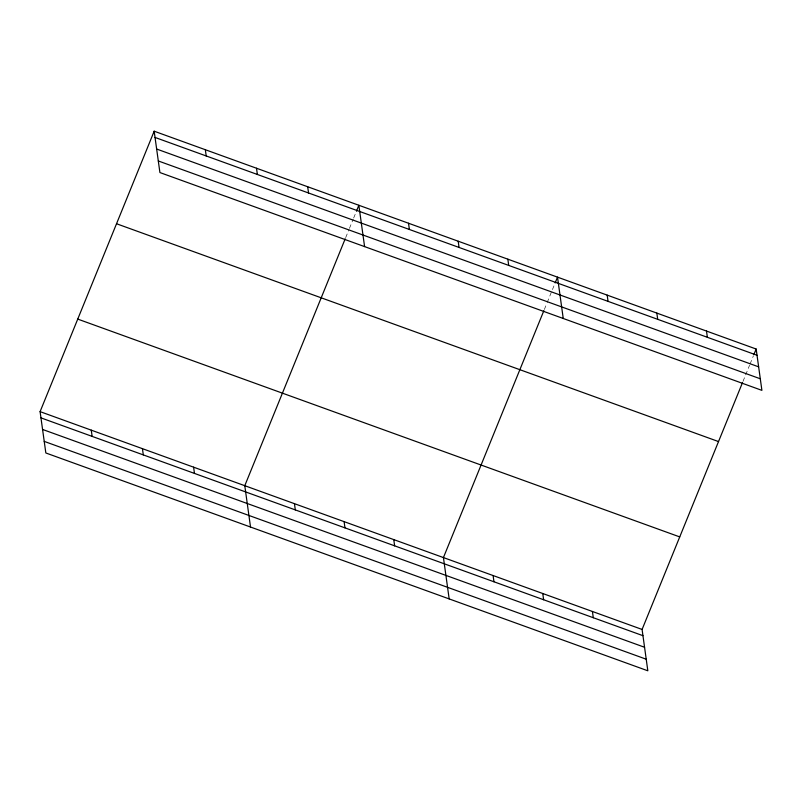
<?xml version="1.0" encoding="UTF-8"?>
<svg xmlns="http://www.w3.org/2000/svg" width="802" height="802" viewBox="0 0 802 802"><rect width="100%" height="100%" fill="white"/><g stroke="black" fill="none" stroke-linecap="round" stroke-linejoin="round"><path stroke-width="0.6" stroke-dasharray="4.01 3.01" d="M345.672 237.653L348.97 229.562M349.441 228.4L353.201 219.146M353.672 217.994L356.499 211.056M544.327 309.542L546.683 303.757M547.154 302.595L554.683 284.088M742.993 381.421L749.579 365.221M750.05 364.068L753.339 355.968"/><path stroke-width="1.2" d="M742.522 382.574L642.091 629.45L647.826 670.793L45.834 452.97L40.1 411.637L154.174 131.207L756.166 349.03L761.9 390.363L159.909 172.55L154.174 131.207M345.201 238.816L244.78 485.691L250.515 527.034M356.499 211.056L358.845 205.272L364.589 246.605M543.856 310.695L443.436 557.57L449.17 598.914M555.154 282.936L557.51 277.151L563.245 318.484M753.81 354.815L756.166 349.03M155.037 137.443L757.028 355.266M156.641 149.032L758.632 366.845M158.305 160.961L760.296 378.785M116.531 223.748L718.522 441.571M77.744 319.096L679.735 536.909M40.1 411.637L642.091 629.45M40.962 417.872L642.953 635.685M42.576 429.451L644.567 647.274M44.23 441.391L646.222 659.204M706.502 331.056L707.364 337.291M656.838 313.091L657.7 319.326M607.174 295.116L608.036 301.351M592.427 611.485L593.29 617.72M507.846 259.176L508.709 265.412M542.764 593.51L543.626 599.746M458.183 241.212L459.045 247.447M493.1 575.545L493.962 581.781M408.519 223.237L409.381 229.472M393.772 539.606L394.634 545.841M307.677 186.756L308.549 192.991M344.108 521.631L344.97 527.866M256.51 168.24L257.372 174.475M294.444 503.656L295.306 509.902M205.342 149.723L206.204 155.959M193.603 467.175L194.475 473.411M142.435 448.659L143.307 454.894M91.268 430.143L92.13 436.388"/></g></svg>
